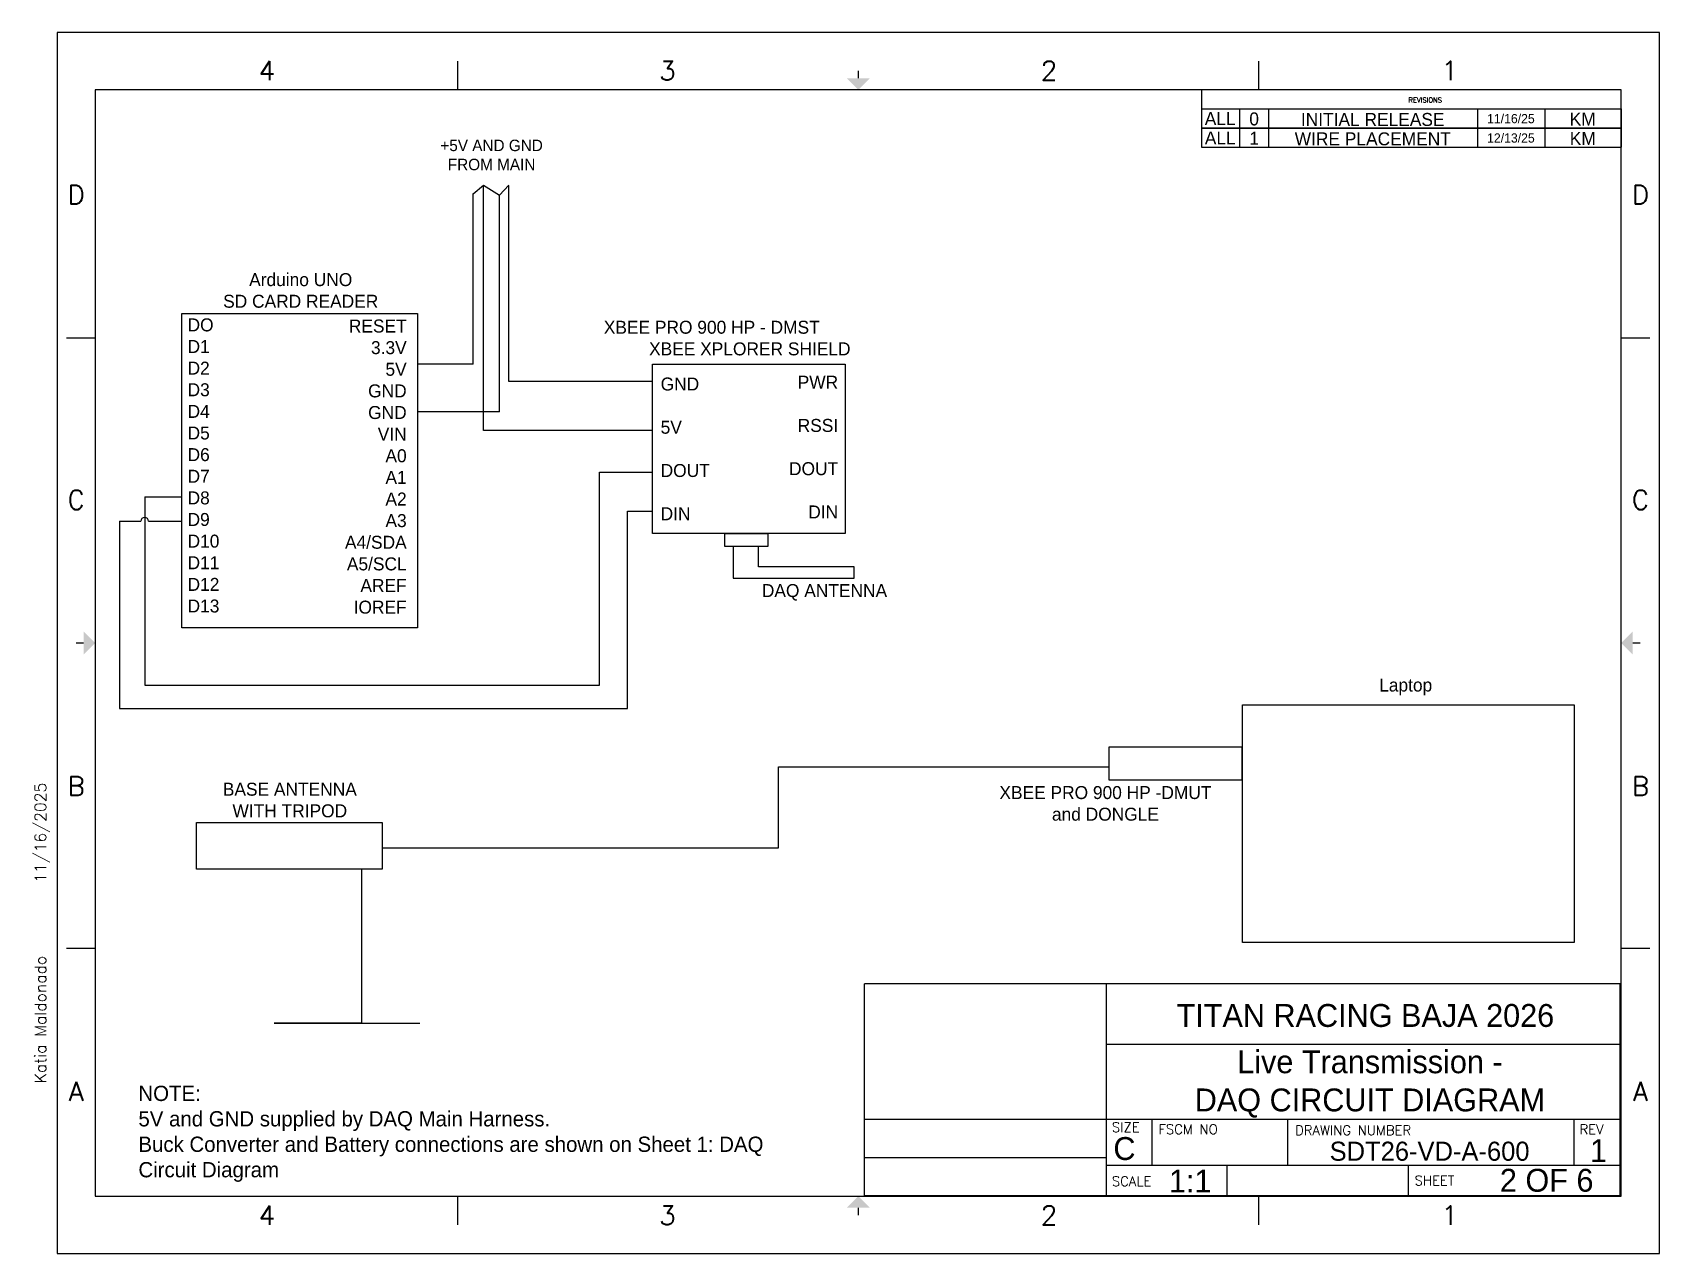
# Model space of a CAD drawing. Header units: inches. Extents: x -0.3 to 21, y 0 to 16.
import ezdxf
from ezdxf.enums import TextEntityAlignment as Align

# ---------------------------------------------------------------- set-up
doc = ezdxf.new("R2010")
doc.units = ezdxf.units.IN
doc.header["$MEASUREMENT"] = 0
for name, color, linetype in [('Layer1', 7, 'Continuous'), ('TAGS', 250, 'Continuous'), ('TERMS', 5, 'Continuous'), ('Title Block', 7, 'Continuous'), ('Viewport', 7, 'Continuous'), ('W_5V_ORANGE', 40, 'Continuous'), ('W_GND_BLACK', 250, 'Continuous'), ('W_LMR_Coax', 180, 'Continuous'), ('W_SIG_PINK', 6, 'Continuous'), ('W_UFL_SMA', 234, 'Continuous'), ('WHT_4AWG', 7, 'Continuous')]:
    doc.layers.add(name, color=color, linetype=linetype)
doc.styles.add('Roman', font='romans')
doc.styles.add('WD', font='romans.shx')

# ---------------------------------------------------------------- blocks, each defined once
blk = doc.blocks.new('ANSI_border_C')
for p, q in [((20.5, 0.75), (20.5, 2.5)), ((14.25, 0.75), (20.5, 0.75))]:
    blk.add_line(p, q)
at = {"layer": 'Title Block'}
for p, q in [((0, 16), (0, 0)), ((21, 16), (0, 16)), ((21, 0), (21, 16)), ((5.25, 15.25), (5.25, 15.625)), ((15.75, 15.25), (15.75, 15.625)), ((0.5, 15.25), (0.5, 0.75)), ((20.5, 15.25), (0.5, 15.25)), ((15, 15.25), (15, 15)), ((20.5, 0.75), (20.5, 15.25)), ((15, 15), (20.5, 15)), ((0.125, 12), (0.5, 12)), ((20.5, 12), (20.875, 12)), ((0.125, 4), (0.5, 4)), ((20.5, 4), (20.875, 4)), ((0.5, 0.75), (20.5, 0.75)), ((5.25, 0.375), (5.25, 0.75)), ((15.75, 0.375), (15.75, 0.75)), ((0, 0), (21, 0))]:
    blk.add_line(p, q, dxfattribs=at)
at = {"layer": 'Title Block', "const_width": 0.02}
for points in [[(10.5, 15.5), (10.5, 15.4)], [(0.25, 8), (0.35, 8)], [(20.75, 8), (20.65, 8)], [(10.5, 0.5), (10.5, 0.6)]]:
    blk.add_lwpolyline(points, dxfattribs=at)
at = {"layer": 'Title Block'}
for points in [[(10.35, 15.4), (10.65, 15.4), (10.5, 15.25)], [(0.35, 7.85), (0.35, 8.15), (0.5, 8)], [(20.65, 7.85), (20.65, 8.15), (20.5, 8)], [(10.35, 0.6), (10.65, 0.6), (10.5, 0.75)]]:
    blk.add_solid(points, dxfattribs=at)
at = {"layer": 'Title Block', "style": 'Roman'}
for s, p in [('4', (2.75, 15.5)), ('3', (8, 15.5)), ('2', (13, 15.5)), ('1', (18.25, 15.5)), ('D', (0.25, 13.875)), ('D', (20.75, 13.875)), ('C', (0.25, 9.875)), ('C', (20.75, 9.875)), ('B', (0.25, 6.125)), ('B', (20.75, 6.125)), ('A', (0.25, 2.125)), ('A', (20.75, 2.125)), ('4', (2.75, 0.5)), ('3', (8, 0.5)), ('2', (13, 0.5)), ('1', (18.25, 0.5))]:
    blk.add_text(s, height=0.25, dxfattribs=at).set_placement(p, align=Align.MIDDLE_CENTER)
blk.add_text('REVISIONS', height=0.065, dxfattribs=at).set_placement((17.71, 15.083))
blk = doc.blocks.new('JIC_border_C')
blk.add_blockref('ANSI_border_C', (0, 0))
blk = doc.blocks.new('JIC_REVblock_C')
blk.add_line((0, 0), (0, -0.25))
at = {"layer": 'Title Block'}
for p, q in [((-5.5, 0), (-5.5, -0.25)), ((-5.5, 0), (0, 0)), ((-5, -0.25), (-5, 0)), ((-4.62, -0.25), (-4.62, 0)), ((-1.88, -0.25), (-1.88, 0)), ((-1, -0.25), (-1, 0)), ((-5.5, -0.25), (0, -0.25))]:
    blk.add_line(p, q, dxfattribs=at)
at = {"style": 'WD'}
for tag, p in [('ZONE', (-5.391, -0.16)), ('REV', (-4.92, -0.16)), ('DESCRIPTION', (-3.618, -0.16)), ('DATE', (-1.552, -0.16)), ('APPROVED', (-0.759, -0.16))]:
    blk.add_attdef(tag, p, '', height=0.065, dxfattribs=at)
at = {"style": 'WD', "flags": 1}
blk.add_attdef('WD_TB', (-4.505, -0.154), '', height=0.03, dxfattribs=at)
blk = doc.blocks.new('JIC_tblock_desc_C')
at = {"layer": 'Title Block'}
for p, q in [((-9.911, 2.784), (-0.008, 2.784)), ((-9.911, 0.008), (-9.911, 2.781)), ((-6.742, 0.008), (-6.742, 2.781)), ((-0.008, 0.008), (-0.008, 2.781)), ((-6.742, 1.989), (-0.008, 1.989)), ((-9.911, 1.006), (-0.008, 1.006)), ((-6.14, 0.404), (-6.14, 1.006)), ((-4.365, 0.404), (-4.365, 1.006)), ((-0.61, 0.404), (-0.61, 1.006)), ((-9.911, 0.507), (-6.742, 0.507)), ((-6.742, 0.404), (-0.008, 0.404)), ((-5.157, 0.008), (-5.157, 0.404)), ((-2.781, 0.008), (-2.781, 0.404)), ((-9.911, 0.008), (-0.008, 0.008))]:
    blk.add_line(p, q, dxfattribs=at)
at = {"color": 0, "style": 'Roman', "flags": 8}
for tag, p in [('FNAME', (-20.636, 6.819)), ('REVDATE', (-20.636, 4.106)), ('USER', (-20.636, 1.477))]:
    blk.add_attdef(tag, p, '', height=0.15, rotation=90, dxfattribs=at)
at = {"layer": 'Title Block', "style": 'WD'}
for s, height, p in [('SIZE', 0.1268, (-6.669, 0.966)), ('FSCM NO', 0.1268, (-6.059, 0.939)), ('DRAWING NUMBER', 0.12676, (-4.268, 0.926)), ('REV', 0.1268, (-0.54, 0.939)), ('SCALE', 0.1268, (-6.669, 0.258)), ('SHEET', 0.1268, (-2.702, 0.267))]:
    blk.add_text(s, height=height, dxfattribs=at).set_placement(p, align=Align.TOP_LEFT)
for tag, p in [('PROJDESC', (-3.375, 2.385)), ('TITLE1', (-3.375, 1.743)), ('TITLE2', (-3.375, 1.252))]:
    blk.add_attdef(tag, text='', height=0.127, dxfattribs=at).set_placement(p, align=Align.CENTER)
for tag, p in [('FSCM_NO', (-5.396, 0.541)), ('DWG_NO', (-2.636, 0.541)), ('SIZE', (-6.603, 0.515)), ('REV', (-0.427, 0.488)), ('SCALE', (-5.766, 0.117)), ('SHEET', (-1.407, 0.155))]:
    blk.add_attdef(tag, p, '', height=0.103, dxfattribs=at)
at = {"layer": 'Title Block', "style": 'WD', "flags": 1}
blk.add_attdef('WD_TB', (-8.833, 0.289), '', height=0.136, dxfattribs=at)

msp = doc.modelspace()

# ---------------------------------------------------------------- linework, layer by layer
for points in [[(7.805, 11.654), (10.329, 11.654), (10.329, 9.435), (7.805, 9.435)], [(8.751, 9.436), (9.315, 9.436), (9.315, 9.265), (8.751, 9.265)], [(15.535, 7.188), (19.883, 7.188), (19.883, 4.073), (15.535, 4.073)], [(15.529, 6.635), (13.785, 6.635), (13.785, 6.208), (15.529, 6.208)]]:
    msp.add_lwpolyline(points, close=True)
msp.add_lwpolyline([(8.859, 9.265), (8.859, 8.849), (10.445, 8.849), (10.445, 9), (9.194, 9), (9.194, 9.264)])
at = {"layer": 'Layer1'}
for p, q in [((3.988, 5.039), (3.988, 3.019)), ((3.988, 3.019), (2.843, 3.019)), ((2.843, 3.019), (4.752, 3.019))]:
    msp.add_line(p, q, dxfattribs=at)
msp.add_lwpolyline([(5.454, 13.888), (5.587, 13.998), (5.799, 13.87), (5.92, 13.998)], dxfattribs=at)
msp.add_lwpolyline([(1.827, 5.648), (4.262, 5.648), (4.262, 5.037), (1.827, 5.037)], close=True, dxfattribs=at)
at = {"layer": 'W_5V_ORANGE'}
for p, q in [((5.453, 11.653), (5.453, 13.889)), ((5.59, 10.784), (5.59, 13.993)), ((5.453, 11.653), (4.723, 11.653)), ((7.805, 10.784), (5.59, 10.784))]:
    msp.add_line(p, q, dxfattribs=at)
at = {"layer": 'W_GND_BLACK'}
for p, q in [((5.8, 11.03), (5.8, 13.868)), ((5.919, 11.425), (5.919, 13.997)), ((7.805, 11.425), (5.919, 11.425)), ((5.8, 11.03), (4.726, 11.03))]:
    msp.add_line(p, q, dxfattribs=at)
at = {"layer": 'W_LMR_Coax'}
msp.add_line((4.262, 5.314), (9.456, 5.314), dxfattribs=at)
at = {"layer": 'W_SIG_PINK'}
for p, q in [((7.109, 7.448), (7.109, 10.238)), ((7.109, 10.238), (7.801, 10.238)), ((1.148, 9.915), (1.148, 7.448)), ((1.148, 9.915), (1.632, 9.915)), ((0.818, 9.595), (0.818, 7.141)), ((0.818, 9.595), (1.098, 9.595)), ((1.198, 9.595), (1.635, 9.595)), ((7.476, 7.141), (7.476, 9.729)), ((7.476, 9.729), (7.806, 9.729)), ((1.148, 7.448), (7.109, 7.448)), ((0.818, 7.141), (7.476, 7.141))]:
    msp.add_line(p, q, dxfattribs=at)
msp.add_arc((1.148, 9.595), 0.05, 0, 180, dxfattribs=at)
at = {"layer": 'W_UFL_SMA'}
for p, q in [((9.456, 5.314), (9.456, 6.378)), ((9.456, 6.378), (13.789, 6.378))]:
    msp.add_line(p, q, dxfattribs=at)
at = {"layer": 'WHT_4AWG'}
msp.add_lwpolyline([(1.635, 12.316), (4.725, 12.316), (4.725, 8.2), (1.635, 8.2)], close=True, dxfattribs=at)

# ---------------------------------------------------------------- block references
for p in [(20.5, 15), (20.5, 14.746)]:
    msp.add_blockref('JIC_REVblock_C', p)
ref = msp.add_blockref('JIC_tblock_desc_C', (20.493, 0.752))
ref.add_attrib('USER', 'Katia Maldonado', (-0.143, 2.229), dxfattribs={"color": 0, "height": 0.15, "rotation": 90, "style": 'Roman', "flags": 8})
ref.add_attrib('REVDATE', '11/16/2025', (-0.143, 4.858), dxfattribs={"color": 0, "height": 0.15, "rotation": 90, "style": 'Roman', "flags": 8})
at = {"layer": 'Viewport'}
msp.add_blockref('JIC_border_C', (0, 0), dxfattribs=at)

# ---------------------------------------------------------------- texts
at = {"layer": 'TAGS', "attachment_point": 1}
for s, width, heights, insert, char_height in [('ALL', 0.47497, [0], (15.041, 14.957), 0.17), ('\\pxqc;0', 0.35192, [0], (15.512, 14.953), 0.17), ('\\pxqc;INITIAL RELEASE', 2.6902, [0], (15.897, 14.946), 0.17), ('\\pxqc;11/16/25', 0.84826, [0.175], (18.629, 14.932), 0.12), ('\\pxqc;KM', 0.95421, [0], (19.517, 14.951), 0.17), ('\\pxqc;+5V AND GND FROM MAIN', 1.67692, [0], (4.856, 14.596), 0.15), ('ALL', 0.47497, [0], (15.042, 14.703), 0.17), ('\\pxqc;1', 0.35192, [0], (15.512, 14.699), 0.17), ('\\pxqc;WIRE PLACEMENT', 2.6902, [0], (15.898, 14.692), 0.17), ('\\pxqc;12/13/25', 0.84826, [0.175], (18.629, 14.678), 0.12), ('\\pxqc;KM', 0.95421, [0], (19.518, 14.696), 0.17), ('\\pxqc;Arduino UNO ^JSD CARD READER', 3.24608, [0], (1.57, 12.847), 0.17), ('XBEE PRO 900 HP - DMST\\P\\pxqc;XBEE XPLORER SHIELD', 3.82697, [0], (7.165, 12.223), 0.17), ('\\pxqc;DAQ ANTENNA', 1.91266, [0], (9.101, 8.772), 0.17), ('\\pxqc;Laptop', 1.91266, [0], (16.718, 7.534), 0.17), ('\\pxqc;BASE ANTENNA^JWITH TRIPOD', 2.50645, [0], (1.797, 6.169), 0.17), ('\\pxqc;XBEE PRO 900 HP -DMUT \\Pand DONGLE', 4.23666, [0], (11.621, 6.125), 0.17), ('\\pxqc;TITAN RACING BAJA 2026', 6.65558, [0.745], (13.818, 3.269), 0.3), ('\\pxqc;Live Transmission -\\PDAQ CIRCUIT DIAGRAM', 6.70059, [0], (13.855, 2.662), 0.3), ('NOTE:^J5V and GND supplied by DAQ Main Harness.\\PBuck Converter and Battery connections are shown on Sheet 1: DAQ Circuit Diagram', 8.4701, [0], (1.066, 2.198), 0.2), ('\\pxqc;C', 0.56865, [0], (13.704, 1.525), 0.3), ('\\pxqc;1', 0.65395, [0], (19.873, 1.497), 0.3), ('\\pxqc;SDT26-VD-A-600', 3.65049, [0], (16.162, 1.465), 0.25), ('\\pxqc;1:1', 0.72029, [0], (14.49, 1.099), 0.3), ('\\pxqc;2 OF 6', 1.8562, [0], (18.594, 1.109), 0.3)]:
    msp.add_mtext_dynamic_manual_height_columns(s, width=width, gutter_width=1, heights=heights, dxfattribs=dict(at, insert=insert, char_height=char_height))
at = {"layer": 'TERMS', "char_height": 0.17, "attachment_point": 1}
for s, width, insert in [('DO^JD1^JD2^JD3^JD4^JD5^JD6\\PD7\\PD8\\PD9\\PD10^JD11^JD12^JD13', 1.0144, (1.71, 12.254)), ('\\pxqr;RESET\\P3.3V^J5V^JGND^JGND^JVIN^JA0\\PA1\\PA2^JA3^JA4/SDA^JA5/SCL\\PAREF\\PIOREF', 0.65546, (3.926, 12.239)), ('GND\\P^J5V\\P\\PDOUT^J\\PDIN', 0.55834, (7.91, 11.479)), ('\\pxqr;PWR\\P\\PRSSI\\P\\PDOUT^J\\PDIN', 0.55834, (9.678, 11.503))]:
    msp.add_mtext_dynamic_manual_height_columns(s, width=width, gutter_width=1, heights=[0], dxfattribs=dict(at, insert=insert))

doc.saveas('drawing.dxf')
